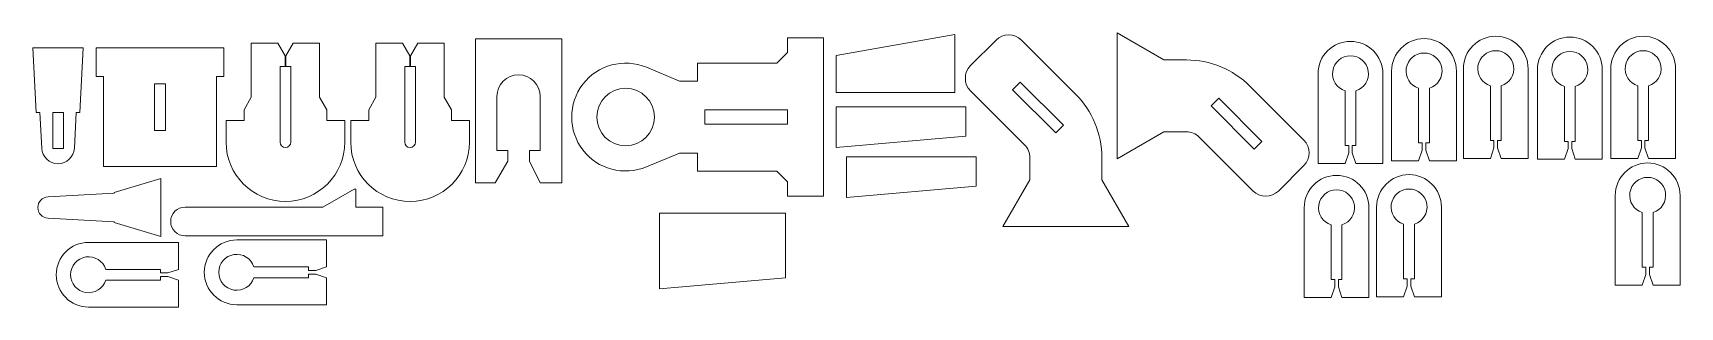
# Model space of a CAD drawing. Header units: millimetres. Extents: x 0 to 466, y 0 to 582.
# Drawn here: x 8.4 to 466.3, y 505.4 to 581.6 of the extents above; entities outside this region: 2.
import ezdxf

# ---------------------------------------------------------------- set-up
doc = ezdxf.new("R2010")
doc.units = ezdxf.units.MM
doc.layers.add('SLD-0', color=179, linetype='Continuous')
doc.styles.add('SLDTEXTSTYLE0', font='TXT', dxfattribs={"width": 0.7})

msp = doc.modelspace()

# ---------------------------------------------------------------- linework, layer by layer
at = {"layer": 'SLD-0', "color": 179, "linetype": 'Continuous', "lineweight": 15}
for p, q in [((309.85, 581.62), (309.85, 546.61)), ((322.85, 574.12), (309.85, 581.62)), ((8.44, 577.52), (9.38, 559.52)), ((22.42, 577.52), (8.44, 577.52)), ((21.48, 559.52), (22.42, 577.52)), ((26.04, 577.48), (26.04, 569.48)), ((61.47, 577.48), (26.04, 577.48)), ((61.47, 569.48), (61.47, 577.48)), ((76.52, 578.75), (69.14, 578.75)), ((69.14, 578.75), (69.14, 563.72)), ((78.54, 575.25), (76.52, 578.75)), ((78.74, 575.25), (80.76, 578.75)), ((80.76, 578.75), (88.14, 578.75)), ((88.14, 578.75), (88.14, 563.72)), ((111.16, 578.74), (103.78, 578.74)), ((103.78, 578.74), (103.78, 563.71)), ((113.18, 575.24), (111.16, 578.74)), ((113.38, 575.24), (115.4, 578.74)), ((115.4, 578.74), (122.78, 578.74)), ((122.78, 578.74), (122.78, 563.71)), ((131.43, 539.96), (131.43, 579.96)), ((131.43, 579.96), (155.43, 579.96)), ((155.43, 579.96), (155.43, 539.96)), ((218.2, 576.22), (218.2, 580.22)), ((218.2, 580.22), (228.2, 580.22)), ((228.2, 580.22), (228.2, 536.22)), ((231.72, 575.33), (264.72, 581.15)), ((264.72, 581.15), (264.72, 565.04)), ((269.1, 572.56), (276.17, 579.63)), ((283.24, 579.63), (298.24, 564.63)), ((78.54, 572.25), (78.54, 575.25)), ((78.74, 572.25), (78.74, 575.25)), ((113.18, 572.24), (113.18, 575.24)), ((113.38, 572.24), (113.38, 575.24)), ((193.2, 568.22), (193.2, 573.22)), ((193.2, 573.22), (215.2, 573.22)), ((215.2, 573.22), (218.2, 576.22)), ((231.72, 565.04), (231.72, 575.33)), ((329.07, 574.12), (322.85, 574.12)), ((26.04, 569.48), (28.04, 569.48)), ((28.04, 569.48), (28.04, 544.48)), ((59.47, 569.48), (61.47, 569.48)), ((59.47, 544.48), (59.47, 569.48)), ((77.14, 572.25), (78.54, 572.25)), ((77.14, 551.25), (77.14, 572.25)), ((80.14, 572.25), (78.74, 572.25)), ((80.14, 551.25), (80.14, 572.25)), ((111.78, 572.24), (113.18, 572.24)), ((111.78, 551.24), (111.78, 572.24)), ((114.78, 572.24), (113.38, 572.24)), ((114.78, 551.24), (114.78, 572.24)), ((178.97, 572.07), (188.2, 568.22)), ((188.2, 568.22), (193.2, 568.22)), ((280.76, 565.84), (282.88, 567.96)), ((282.88, 567.96), (294.9, 555.94)), ((365.69, 570.27), (365.69, 545.27)), ((383.69, 570.27), (383.69, 545.27)), ((386.14, 571.03), (386.14, 546.03)), ((404.14, 571.03), (404.14, 546.03)), ((406.08, 571.68), (406.08, 546.68)), ((424.08, 571.68), (424.08, 546.68)), ((426.68, 571.47), (426.68, 546.47)), ((444.68, 571.47), (444.68, 546.47)), ((447.06, 571.68), (447.06, 546.68)), ((465.06, 571.68), (465.06, 546.68)), ((45.26, 567.48), (42.26, 567.48)), ((42.26, 567.48), (42.26, 554.48)), ((45.26, 554.48), (45.26, 567.48)), ((69.14, 563.72), (67.14, 560.25)), ((88.14, 563.72), (90.14, 560.25)), ((103.78, 563.71), (101.78, 560.24)), ((122.78, 563.71), (124.78, 560.24)), ((137.43, 563.96), (137.43, 548.96)), ((149.43, 548.96), (149.43, 563.96)), ((264.72, 565.04), (231.72, 565.04)), ((284.1, 550.49), (269.1, 565.49)), ((292.78, 553.82), (280.76, 565.84)), ((338.06, 563.46), (335.93, 561.34)), ((350.08, 551.44), (338.06, 563.46)), ((361.74, 551.8), (346.74, 566.8)), ((373.19, 550.27), (373.19, 565.5)), ((376.19, 550.27), (376.19, 565.5)), ((393.64, 551.03), (393.64, 566.26)), ((396.64, 551.03), (396.64, 566.26)), ((413.58, 551.68), (413.58, 566.91)), ((416.58, 551.68), (416.58, 566.91)), ((434.18, 551.47), (434.18, 566.7)), ((437.18, 551.47), (437.18, 566.7)), ((454.56, 551.68), (454.56, 566.91)), ((457.56, 551.68), (457.56, 566.91)), ((9.38, 559.52), (10.39, 559.52)), ((10.39, 559.52), (10.91, 549.55)), ((13.93, 559.52), (13.93, 549.52)), ((16.93, 559.52), (13.93, 559.52)), ((16.93, 549.52), (16.93, 559.52)), ((19.96, 549.55), (20.48, 559.52)), ((20.48, 559.52), (21.48, 559.52)), ((67.14, 560.25), (67.14, 557.25)), ((90.14, 560.25), (90.14, 557.25)), ((101.78, 560.24), (101.78, 557.24)), ((124.78, 560.24), (124.78, 557.24)), ((218.2, 560.22), (195.2, 560.22)), ((195.2, 560.22), (195.2, 556.22)), ((218.2, 556.22), (218.2, 560.22)), ((231.74, 561.03), (267.74, 561.03)), ((231.74, 549.72), (231.74, 561.03)), ((267.74, 561.03), (267.74, 552.87)), ((335.93, 561.34), (347.95, 549.32)), ((42.26, 554.48), (45.26, 554.48)), ((67.14, 557.25), (62.14, 557.25)), ((62.14, 557.25), (62.14, 551.25)), ((90.14, 557.25), (95.14, 557.25)), ((95.14, 557.25), (95.14, 551.25)), ((101.78, 557.24), (96.78, 557.24)), ((96.78, 557.24), (96.78, 551.24)), ((124.78, 557.24), (129.78, 557.24)), ((129.78, 557.24), (129.78, 551.24)), ((218.2, 556.22), (195.2, 556.22)), ((294.9, 555.94), (292.78, 553.82)), ((309.85, 546.61), (322.85, 554.12)), ((322.85, 554.12), (329.07, 554.12)), ((13.93, 549.52), (16.93, 549.52)), ((267.74, 552.87), (231.74, 549.72)), ((332.6, 552.65), (347.6, 537.65)), ((347.95, 549.32), (350.08, 551.44)), ((374.19, 550.27), (373.19, 550.27)), ((374.19, 548.27), (374.19, 550.27)), ((375.19, 550.27), (376.19, 550.27)), ((375.19, 548.27), (375.19, 550.27)), ((394.64, 551.03), (393.64, 551.03)), ((394.64, 549.03), (394.64, 551.03)), ((395.64, 551.03), (396.64, 551.03)), ((395.64, 549.03), (395.64, 551.03)), ((414.58, 551.68), (413.58, 551.68)), ((413.58, 546.68), (414.58, 549.68)), ((414.58, 549.68), (414.58, 551.68)), ((415.58, 551.68), (416.58, 551.68)), ((415.58, 549.68), (415.58, 551.68)), ((416.58, 546.68), (415.58, 549.68)), ((435.18, 551.47), (434.18, 551.47)), ((434.18, 546.47), (435.18, 549.47)), ((435.18, 549.47), (435.18, 551.47)), ((436.18, 551.47), (437.18, 551.47)), ((436.18, 549.47), (436.18, 551.47)), ((437.18, 546.47), (436.18, 549.47)), ((455.56, 551.68), (454.56, 551.68)), ((454.56, 546.68), (455.56, 549.68)), ((455.56, 549.68), (455.56, 551.68)), ((456.56, 551.68), (457.56, 551.68)), ((456.56, 549.68), (456.56, 551.68)), ((457.56, 546.68), (456.56, 549.68)), ((140.43, 545.96), (136.97, 539.96)), ((137.43, 548.96), (140.43, 548.96)), ((140.43, 548.96), (140.43, 545.96)), ((146.43, 545.96), (146.43, 548.96)), ((146.43, 548.96), (149.43, 548.96)), ((149.43, 539.96), (146.43, 545.96)), ((178.97, 544.37), (188.2, 548.22)), ((188.2, 548.22), (193.2, 548.22)), ((193.2, 548.22), (193.2, 543.22)), ((234.61, 547.15), (270.61, 547.15)), ((234.61, 535.84), (234.61, 547.15)), ((270.61, 547.15), (270.61, 538.99)), ((285.56, 540.74), (285.56, 546.95)), ((305.56, 546.95), (305.56, 540.74)), ((365.69, 545.27), (373.19, 545.27)), ((373.19, 545.27), (374.19, 548.27)), ((376.19, 545.27), (375.19, 548.27)), ((383.69, 545.27), (376.19, 545.27)), ((386.14, 546.03), (393.64, 546.03)), ((393.64, 546.03), (394.64, 549.03)), ((396.64, 546.03), (395.64, 549.03)), ((404.14, 546.03), (396.64, 546.03)), ((406.08, 546.68), (413.58, 546.68)), ((424.08, 546.68), (416.58, 546.68)), ((426.68, 546.47), (434.18, 546.47)), ((444.68, 546.47), (437.18, 546.47)), ((447.06, 546.68), (454.56, 546.68)), ((465.06, 546.68), (457.56, 546.68)), ((28.04, 544.48), (59.47, 544.48)), ((43.98, 541.15), (30.98, 537.21)), ((43.98, 524.97), (43.98, 541.15)), ((193.2, 543.22), (215.2, 543.22)), ((215.2, 543.22), (218.2, 540.22)), ((278.05, 527.74), (285.56, 540.74)), ((305.56, 540.74), (313.07, 527.74)), ((354.67, 537.65), (361.74, 544.72)), ((30.98, 537.01), (12.64, 536.05)), ((30.98, 537.21), (30.98, 537.01)), ((97.73, 538.19), (89.07, 533.19)), ((98.23, 538.19), (97.73, 538.19)), ((98.23, 533.19), (98.23, 538.19)), ((136.97, 539.96), (131.43, 539.96)), ((155.43, 539.96), (149.43, 539.96)), ((218.2, 540.22), (218.2, 536.22)), ((218.2, 536.22), (228.2, 536.22)), ((270.61, 538.99), (234.61, 535.84)), ((448.31, 536.45), (448.31, 511.45)), ((466.31, 536.45), (466.31, 511.45)), ((89.07, 533.19), (50.73, 533.19)), ((105.73, 533.19), (98.23, 533.19)), ((105.73, 525.19), (105.73, 533.19)), ((217.64, 531.53), (182.64, 531.53)), ((182.64, 531.53), (182.64, 510.48)), ((217.64, 513.54), (217.64, 531.53)), ((361.83, 533), (361.83, 508)), ((379.83, 533), (379.83, 508)), ((381.97, 533.21), (381.97, 508.21)), ((399.97, 533.21), (399.97, 508.21)), ((455.81, 516.45), (455.81, 531.68)), ((458.81, 516.45), (458.81, 531.68)), ((30.98, 529.1), (12.64, 530.06)), ((30.98, 528.9), (30.98, 529.1)), ((43.98, 524.97), (30.98, 528.9)), ((313.07, 527.74), (278.05, 527.74)), ((369.33, 513), (369.33, 528.23)), ((372.33, 513), (372.33, 528.23)), ((389.47, 513.21), (389.47, 528.45)), ((392.47, 513.21), (392.47, 528.45)), ((23.91, 523.37), (48.91, 523.37)), ((48.91, 523.37), (48.91, 515.87)), ((50.73, 525.19), (105.73, 525.19)), ((65.08, 524.04), (90.08, 524.04)), ((90.08, 524.04), (90.08, 516.54)), ((43.91, 515.87), (28.67, 515.87)), ((43.91, 512.87), (28.67, 512.87)), ((43.91, 514.87), (43.91, 515.87)), ((45.91, 514.87), (43.91, 514.87)), ((45.91, 513.87), (43.91, 513.87)), ((43.91, 513.87), (43.91, 512.87)), ((48.91, 515.87), (45.91, 514.87)), ((48.91, 512.87), (45.91, 513.87)), ((48.91, 505.37), (48.91, 512.87)), ((85.08, 516.54), (69.85, 516.54)), ((85.08, 513.54), (69.85, 513.54)), ((85.08, 515.54), (85.08, 516.54)), ((87.08, 515.54), (85.08, 515.54)), ((87.08, 514.54), (85.08, 514.54)), ((85.08, 514.54), (85.08, 513.54)), ((90.08, 516.54), (87.08, 515.54)), ((90.08, 513.54), (87.08, 514.54)), ((90.08, 506.04), (90.08, 513.54)), ((182.64, 510.48), (217.64, 513.54)), ((370.33, 513), (369.33, 513)), ((370.33, 511), (370.33, 513)), ((371.33, 513), (372.33, 513)), ((371.33, 511), (371.33, 513)), ((390.47, 513.21), (389.47, 513.21)), ((390.47, 511.21), (390.47, 513.21)), ((391.47, 513.21), (392.47, 513.21)), ((391.47, 511.21), (391.47, 513.21)), ((456.81, 516.45), (455.81, 516.45)), ((455.81, 511.45), (456.81, 514.45)), ((456.81, 514.45), (456.81, 516.45)), ((457.81, 516.45), (458.81, 516.45)), ((457.81, 514.45), (457.81, 516.45)), ((458.81, 511.45), (457.81, 514.45)), ((369.33, 508), (370.33, 511)), ((372.33, 508), (371.33, 511)), ((389.47, 508.21), (390.47, 511.21)), ((392.47, 508.21), (391.47, 511.21)), ((448.31, 511.45), (455.81, 511.45)), ((466.31, 511.45), (458.81, 511.45)), ((23.91, 505.37), (48.91, 505.37)), ((65.08, 506.04), (90.08, 506.04)), ((361.83, 508), (369.33, 508)), ((379.83, 508), (372.33, 508)), ((381.97, 508.21), (389.47, 508.21)), ((399.97, 508.21), (392.47, 508.21))]:
    msp.add_line(p, q, dxfattribs=at)
msp.add_circle((173.2, 558.22), 8, dxfattribs=at)
for centre, radius, start, end in [((279.7, 576.1), 5, 45, 135), ((374.69, 570.27), 9, 0, 180), ((395.14, 571.03), 9, 0, 180), ((415.08, 571.68), 9, 0, 180), ((435.68, 571.47), 9, 0, 180), ((456.06, 571.68), 9, 0, 180), ((173.2, 558.22), 15, 67.3801, 292.6199), ((272.63, 569.02), 5, 135, 225), ((329.07, 549.12), 25, 45, 90), ((374.69, 570.27), 5, 287.4576, 252.5424), ((395.14, 571.03), 5, 287.4576, 252.5424), ((415.08, 571.68), 5, 287.4576, 252.5424), ((435.68, 571.47), 5, 287.4576, 252.5424), ((456.06, 571.68), 5, 287.4576, 252.5424), ((143.43, 563.96), 6, 0, 180), ((280.56, 546.95), 25, 0, 45), ((329.07, 549.12), 5, 45, 90), ((15.43, 549.79), 4.53, 183, 357), ((78.64, 551.25), 16.5, 180, 360), ((78.64, 551.25), 1.5, 180, 360), ((113.28, 551.24), 16.5, 180, 360), ((113.28, 551.24), 1.5, 180, 360), ((280.56, 546.95), 5, 0, 45), ((358.21, 548.26), 5, 315, 45), ((457.31, 536.45), 9, 0, 180), ((370.83, 533), 9, 0, 180), ((390.97, 533.21), 9, 0, 180), ((457.31, 536.45), 5, 287.4576, 252.5424), ((12.8, 533.06), 3, 93, 267), ((351.14, 541.19), 5, 225, 315), ((370.83, 533), 5, 287.4576, 252.5424), ((390.97, 533.21), 5, 287.4576, 252.5424), ((50.73, 529.19), 4, 90, 270), ((23.91, 514.37), 9, 90, 270), ((65.08, 515.04), 9, 90, 270), ((23.91, 514.37), 5, 17.4576, 342.5424), ((65.08, 515.04), 5, 17.4576, 342.5424)]:
    msp.add_arc(centre, radius, start, end, dxfattribs=at)

# ---------------------------------------------------------------- texts
at = {"color": 7, "linetype": 'Continuous', "char_height": 10.2762, "attachment_point": 1, "style": 'SLDTEXTSTYLE0'}
for s, insert in [('SOLIDWORKS Student Edition.', (0, 28.66)), ('For Academic Use Only.', (0, 13.25))]:
    msp.add_mtext(s, dxfattribs=dict(at, insert=insert))

doc.saveas('drawing.dxf')
